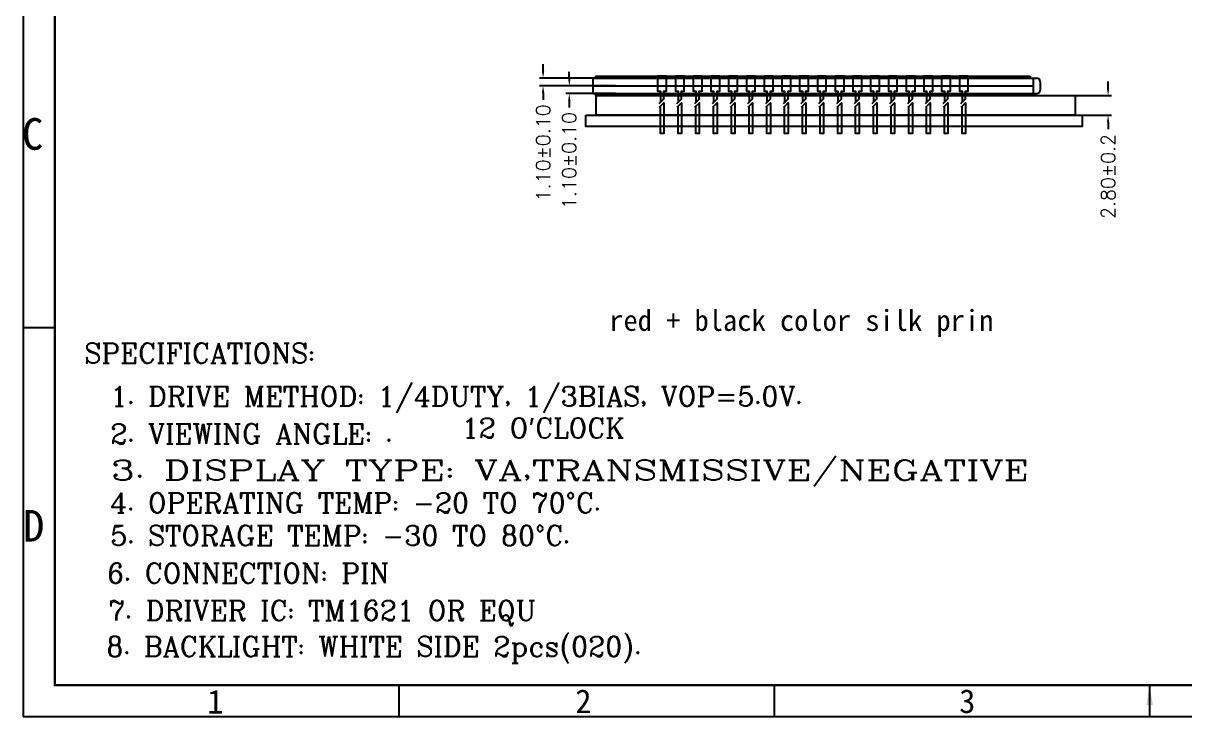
# Model space of a CAD drawing. Header units: millimetres. Extents: x -302 to 649, y -276 to -53.
# Drawn here: x -302.5 to -136.3, y -275.6 to -176.4 of the extents above; entities that cross this region are included whole.
import ezdxf
from ezdxf.enums import TextEntityAlignment as Align

# ---------------------------------------------------------------- set-up
doc = ezdxf.new("R2010")
doc.units = ezdxf.units.MM
doc.header["$LTSCALE"] = 5
doc.header["$MEASUREMENT"] = 0
doc.header["$PDMODE"] = 35
doc.layers.add('dim', color=3, linetype='Continuous')
doc.layers.add('LED', color=2, linetype='Continuous')
doc.styles.add('romans', font='romans.shx')
doc.styles.get("Standard").update_dxf_attribs({"font": ''})
doc.styles.add('style4', font='romanc.shx')
doc.styles.get('Standard').set_extended_font_data('KaiTi_GB2312')
doc.dimstyles.new('LCDDIM', dxfattribs={"dimtxt": 2, "dimasz": 1, "dimexe": 0.5, "dimexo": 0.5, "dimgap": 0.1, "dimtad": 0, "dimzin": 0, "dimdsep": 46, "dimtxsty": 'romans', "dimcen": 2.5, "dimclrd": 256, "dimclre": 256, "dimclrt": 256, "dimazin": 3, "dimtfac": 1, "dimtofl": 0, "dimtmove": 0, "dimatfit": 0, "dimfxl": 1, "dimlwd": -1, "dimlwe": -1, "dimarcsym": 0})

# ---------------------------------------------------------------- blocks, each defined once
blk = doc.blocks.new('*D26')
at = {"layer": 'Defpoints', "color": 0}
for p in [(-153.48, -186.75, -60), (-153.48, -189.55, -60), (-147.26, -189.55)]:
    blk.add_point(p, dxfattribs=at)
at = {"layer": 'dim'}
for p, q in [((-147.26, -185.75), (-147.26, -184.75)), ((-152.98, -186.75), (-146.76, -186.75)), ((-152.98, -189.55), (-146.76, -189.55)), ((-147.26, -190.55), (-147.26, -191.55))]:
    blk.add_line(p, q, dxfattribs=at)
for points in [[(-147.43, -185.75), (-147.1, -185.75), (-147.26, -186.75)], [(-147.43, -190.55), (-147.1, -190.55), (-147.26, -189.55)]]:
    blk.add_solid(points, dxfattribs=at)
at = {"layer": 'dim', "insert": (-147.26, -198.32), "char_height": 2, "attachment_point": 5, "rotation": 90, "style": 'romans'}
blk.add_mtext('2.80%%P0.2', dxfattribs=at)
blk = doc.blocks.new('*D27')
at = {"layer": 'Defpoints', "color": 0}
for p in [(-224.36, -185.35), (-217.26, -185.35), (-217.26, -186.45)]:
    blk.add_point(p, dxfattribs=at)
at = {"layer": 'dim'}
for p, q in [((-224.36, -184.35), (-224.36, -183.35)), ((-217.76, -185.35), (-224.86, -185.35)), ((-217.76, -186.45), (-224.86, -186.45)), ((-224.36, -187.45), (-224.36, -188.45))]:
    blk.add_line(p, q, dxfattribs=at)
for points in [[(-224.52, -184.35), (-224.19, -184.35), (-224.36, -185.35)], [(-224.52, -187.45), (-224.19, -187.45), (-224.36, -186.45)]]:
    blk.add_solid(points, dxfattribs=at)
at = {"layer": 'dim', "insert": (-224.36, -196.03), "char_height": 2, "attachment_point": 5, "rotation": 90, "style": 'romans'}
blk.add_mtext('1.10%%p0.10', dxfattribs=at)
blk = doc.blocks.new('*D28')
at = {"layer": 'Defpoints', "color": 0}
for p in [(-228.11, -184.25), (-218.96, -184.25), (-218.96, -185.35)]:
    blk.add_point(p, dxfattribs=at)
at = {"layer": 'dim'}
for p, q in [((-228.11, -183.25), (-228.11, -182.25)), ((-219.46, -184.25), (-228.61, -184.25)), ((-219.46, -185.35), (-228.61, -185.35)), ((-228.11, -186.35), (-228.11, -187.35))]:
    blk.add_line(p, q, dxfattribs=at)
for points in [[(-228.27, -183.25), (-227.94, -183.25), (-228.11, -184.25)], [(-228.27, -186.35), (-227.94, -186.35), (-228.11, -185.35)]]:
    blk.add_solid(points, dxfattribs=at)
at = {"layer": 'dim', "insert": (-228.11, -194.93), "char_height": 2, "attachment_point": 5, "rotation": 90, "style": 'romans'}
blk.add_mtext('1.10%%p0.10', dxfattribs=at)

msp = doc.modelspace()

# ---------------------------------------------------------------- linework, layer by layer
for p, q in [((-302.49, -52.812), (-302.49, -275.636)), ((-220.588, -186.752), (-158.388, -186.752)), ((-302.49, -219.93), (-297.966, -219.93)), ((-248.764, -271.111), (-248.764, -275.636)), ((-195.038, -271.111), (-195.038, -275.636)), ((-141.311, -271.111), (-141.311, -275.636)), ((19.868, -275.636), (-302.49, -275.636))]:
    msp.add_line(p, q)
at = {"color": 0}
for p, q in [((-220.988, -184.252), (-157.488, -184.252)), ((-220.988, -184.252), (-220.988, -186.452)), ((-220.588, -183.952), (-158.388, -183.952)), ((-220.588, -183.952), (-220.588, -184.252)), ((-158.388, -183.952), (-158.388, -184.252)), ((-157.988, -184.252), (-157.988, -186.452)), ((-220.988, -185.352), (-157.988, -185.352)), ((-156.988, -184.752), (-156.988, -185.952)), ((-220.988, -186.452), (-157.488, -186.452)), ((-220.588, -186.452), (-220.588, -186.752)), ((-211.494, -187.895, 60), (-210.732, -187.134, 60)), ((-211.449, -188.416, 60), (-210.729, -187.696, 60)), ((-208.954, -187.895, 60), (-208.192, -187.134, 60)), ((-208.909, -188.416, 60), (-208.189, -187.696, 60)), ((-206.414, -187.895, 60), (-205.652, -187.134, 60)), ((-206.369, -188.416, 60), (-205.649, -187.696, 60)), ((-203.874, -187.895, 60), (-203.112, -187.134, 60)), ((-203.829, -188.416, 60), (-203.109, -187.696, 60)), ((-201.334, -187.895, 60), (-200.572, -187.134, 60)), ((-201.289, -188.416, 60), (-200.569, -187.696, 60)), ((-198.794, -187.895, 60), (-198.032, -187.134, 60)), ((-198.749, -188.416, 60), (-198.029, -187.696, 60)), ((-196.254, -187.895, 60), (-195.492, -187.134, 60)), ((-196.209, -188.416, 60), (-195.489, -187.696, 60)), ((-193.714, -187.895, 60), (-192.952, -187.134, 60)), ((-193.669, -188.416, 60), (-192.949, -187.696, 60)), ((-191.174, -187.895, 60), (-190.412, -187.134, 60)), ((-191.129, -188.416, 60), (-190.409, -187.696, 60)), ((-188.634, -187.895, 60), (-187.872, -187.134, 60)), ((-188.589, -188.416, 60), (-187.869, -187.696, 60)), ((-186.094, -187.895, 60), (-185.332, -187.134, 60)), ((-186.049, -188.416, 60), (-185.329, -187.696, 60)), ((-183.554, -187.895, 60), (-182.792, -187.134, 60)), ((-183.509, -188.416, 60), (-182.789, -187.696, 60)), ((-181.014, -187.895, 60), (-180.252, -187.134, 60)), ((-180.969, -188.416, 60), (-180.249, -187.696, 60)), ((-178.474, -187.895, 60), (-177.712, -187.134, 60)), ((-178.429, -188.416, 60), (-177.709, -187.696, 60)), ((-175.934, -187.895, 60), (-175.172, -187.134, 60)), ((-175.889, -188.416, 60), (-175.169, -187.696, 60)), ((-173.394, -187.895, 60), (-172.632, -187.134, 60)), ((-173.349, -188.416, 60), (-172.629, -187.696, 60)), ((-170.854, -187.895, 60), (-170.092, -187.134, 60)), ((-170.809, -188.416, 60), (-170.089, -187.696, 60)), ((-168.314, -187.895, 60), (-167.552, -187.134, 60)), ((-168.269, -188.416, 60), (-167.549, -187.696, 60)), ((-158.388, -186.452), (-158.388, -186.752))]:
    msp.add_line(p, q, dxfattribs=at)
at = {"const_width": 0.339}
msp.add_lwpolyline([(15.344, -271.111), (15.344, -57.337), (-297.966, -57.337), (-297.966, -271.111)], close=True, dxfattribs=at)
at = {"color": 0, "elevation": 60}
for points in [[(-210.828, -187.229), (-210.828, -186.096), (-210.443, -186.096), (-210.443, -183.952), (-211.713, -183.952), (-211.713, -186.096), (-211.328, -186.096), (-211.328, -187.729)], [(-208.288, -187.229), (-208.288, -186.096), (-207.903, -186.096), (-207.903, -183.952), (-209.173, -183.952), (-209.173, -186.096), (-208.788, -186.096), (-208.788, -187.729)], [(-205.748, -187.229), (-205.748, -186.096), (-205.363, -186.096), (-205.363, -183.952), (-206.633, -183.952), (-206.633, -186.096), (-206.248, -186.096), (-206.248, -187.729)], [(-203.208, -187.229), (-203.208, -186.096), (-202.823, -186.096), (-202.823, -183.952), (-204.093, -183.952), (-204.093, -186.096), (-203.708, -186.096), (-203.708, -187.729)], [(-200.668, -187.229), (-200.668, -186.096), (-200.283, -186.096), (-200.283, -183.952), (-201.553, -183.952), (-201.553, -186.096), (-201.168, -186.096), (-201.168, -187.729)], [(-198.128, -187.229), (-198.128, -186.096), (-197.743, -186.096), (-197.743, -183.952), (-199.013, -183.952), (-199.013, -186.096), (-198.628, -186.096), (-198.628, -187.729)], [(-195.588, -187.229), (-195.588, -186.096), (-195.203, -186.096), (-195.203, -183.952), (-196.473, -183.952), (-196.473, -186.096), (-196.088, -186.096), (-196.088, -187.729)], [(-193.048, -187.229), (-193.048, -186.096), (-192.663, -186.096), (-192.663, -183.952), (-193.933, -183.952), (-193.933, -186.096), (-193.548, -186.096), (-193.548, -187.729)], [(-190.508, -187.229), (-190.508, -186.096), (-190.123, -186.096), (-190.123, -183.952), (-191.393, -183.952), (-191.393, -186.096), (-191.008, -186.096), (-191.008, -187.729)], [(-187.968, -187.229), (-187.968, -186.096), (-187.583, -186.096), (-187.583, -183.952), (-188.853, -183.952), (-188.853, -186.096), (-188.468, -186.096), (-188.468, -187.729)], [(-185.428, -187.229), (-185.428, -186.096), (-185.043, -186.096), (-185.043, -183.952), (-186.313, -183.952), (-186.313, -186.096), (-185.928, -186.096), (-185.928, -187.729)], [(-182.888, -187.229), (-182.888, -186.096), (-182.503, -186.096), (-182.503, -183.952), (-183.773, -183.952), (-183.773, -186.096), (-183.388, -186.096), (-183.388, -187.729)], [(-180.348, -187.229), (-180.348, -186.096), (-179.963, -186.096), (-179.963, -183.952), (-181.233, -183.952), (-181.233, -186.096), (-180.848, -186.096), (-180.848, -187.729)], [(-177.808, -187.229), (-177.808, -186.096), (-177.423, -186.096), (-177.423, -183.952), (-178.693, -183.952), (-178.693, -186.096), (-178.308, -186.096), (-178.308, -187.729)], [(-175.268, -187.229), (-175.268, -186.096), (-174.883, -186.096), (-174.883, -183.952), (-176.153, -183.952), (-176.153, -186.096), (-175.768, -186.096), (-175.768, -187.729)], [(-172.728, -187.229), (-172.728, -186.096), (-172.343, -186.096), (-172.343, -183.952), (-173.613, -183.952), (-173.613, -186.096), (-173.228, -186.096), (-173.228, -187.729)], [(-170.188, -187.229), (-170.188, -186.096), (-169.803, -186.096), (-169.803, -183.952), (-171.073, -183.952), (-171.073, -186.096), (-170.688, -186.096), (-170.688, -187.729)], [(-167.648, -187.229), (-167.648, -186.096), (-167.263, -186.096), (-167.263, -183.952), (-168.533, -183.952), (-168.533, -186.096), (-168.148, -186.096), (-168.148, -187.729)], [(-210.828, -187.795), (-210.828, -192.17), (-211.328, -192.17), (-211.328, -188.295)], [(-208.288, -187.795), (-208.288, -192.17), (-208.788, -192.17), (-208.788, -188.295)], [(-205.748, -187.795), (-205.748, -192.17), (-206.248, -192.17), (-206.248, -188.295)], [(-203.208, -187.795), (-203.208, -192.17), (-203.708, -192.17), (-203.708, -188.295)], [(-200.668, -187.795), (-200.668, -192.17), (-201.168, -192.17), (-201.168, -188.295)], [(-198.128, -187.795), (-198.128, -192.17), (-198.628, -192.17), (-198.628, -188.295)], [(-195.588, -187.795), (-195.588, -192.17), (-196.088, -192.17), (-196.088, -188.295)], [(-193.048, -187.795), (-193.048, -192.17), (-193.548, -192.17), (-193.548, -188.295)], [(-190.508, -187.795), (-190.508, -192.17), (-191.008, -192.17), (-191.008, -188.295)], [(-187.968, -187.795), (-187.968, -192.17), (-188.468, -192.17), (-188.468, -188.295)], [(-185.428, -187.795), (-185.428, -192.17), (-185.928, -192.17), (-185.928, -188.295)], [(-182.888, -187.795), (-182.888, -192.17), (-183.388, -192.17), (-183.388, -188.295)], [(-180.348, -187.795), (-180.348, -192.17), (-180.848, -192.17), (-180.848, -188.295)], [(-177.808, -187.795), (-177.808, -192.17), (-178.308, -192.17), (-178.308, -188.295)], [(-175.268, -187.795), (-175.268, -192.17), (-175.768, -192.17), (-175.768, -188.295)], [(-172.728, -187.795), (-172.728, -192.17), (-173.228, -192.17), (-173.228, -188.295)], [(-170.188, -187.795), (-170.188, -192.17), (-170.688, -192.17), (-170.688, -188.295)], [(-167.648, -187.795), (-167.648, -192.17), (-168.148, -192.17), (-168.148, -188.295)]]:
    msp.add_lwpolyline(points, dxfattribs=at)
at = {"color": 1}
msp.add_lwpolyline([(-221.988, -189.552), (-150.988, -189.552), (-150.988, -191.152), (-221.988, -191.152)], close=True, dxfattribs=at)
at = {"color": 0}
for centre, start, end in [((-157.488, -184.752), 360, 90), ((-157.488, -185.952), 270, 360)]:
    msp.add_arc(centre, 0.5, start, end, dxfattribs=at)
at = {"color": 0, "linetype": 'ByBlock'}
msp.add_solid([(-141.782, -273.939), (-140.84, -273.939), (-141.311, -271.111)], dxfattribs=at)
at = {"layer": 'LED'}
msp.add_lwpolyline([(-151.988, -186.752), (-151.988, -189.552), (-220.488, -189.552), (-220.488, -186.752)], close=True, dxfattribs=at)

# ---------------------------------------------------------------- texts
for s, height, p in [('C', 4.524, (-302.686, -194.49)), ('D', 4.524, (-302.538, -250.569)), ('1', 3.393, (-276.138, -275.17)), ('2', 3.393, (-223.492, -275.111)), ('3', 3.393, (-168.563, -275.102))]:
    msp.add_text(s, height=height).set_placement(p)
at = {"layer": 'dim', "style": 'style4'}
for s, p in [('SPECIFICATIONS:', (-293.761, -225.03)), ('1. DRIVE METHOD: 1/4DUTY, 1/3BIAS, VOP=5.0V.', (-290.021, -231.202)), ('2. VIEWING ANGLE: .', (-290.023, -236.582)), ('4. OPERATING TEMP: -20 TO 70%%DC.', (-290.04, -246.445)), ('5. STORAGE TEMP: -30 TO 80%%DC.', (-290.018, -251.14)), ('6. CONNECTION: PIN', (-290.487, -256.502)), ('7. DRIVER IC: TM1621 OR EQU ', (-290.346, -261.873, 60)), ('8. BACKLIGHT: WHITE SIDE 2pcs(020). ', (-290.607, -267))]:
    msp.add_text(s, height=2.85241, dxfattribs=at).set_placement(p)
at = {"layer": 'dim', "style": 'style4', "width": 1.241543}
msp.add_text('3. DISPLAY TYPE: VA,TRANSMISSIVE/NEGATIVE', height=2.85241, dxfattribs=at).set_placement((-289.957, -241.756), (-158.588, -241.756), align=Align.FIT)
at = {"layer": 'dim', "color": 1, "insert": (-220.679, -217.42, 60), "char_height": 2.9926, "width": 84.83446, "attachment_point": 1, "style": 'romans'}
msp.add_mtext('{\\fSimHei|b0|i0|c134|p2; red + black color silk prin}', dxfattribs=at)
at = {"layer": 'dim', "insert": (-239.754, -232.886), "char_height": 2.8524, "width": 47.18492, "attachment_point": 1, "style": 'style4'}
msp.add_mtext("12 O'CLOCK", dxfattribs=at)

# ---------------------------------------------------------------- dimensions: what is measured, and where the dimension line sits
at = {"layer": 'dim'}
for base, p1, p2, text, picture, middle in [((-228.107, -184.252), (-218.959, -185.352), (-218.959, -184.252), '<>%%p0.10', '*D28', (-228.107, -194.928)), ((-224.356, -185.352), (-217.259, -186.452), (-217.259, -185.352), '<>%%p0.10', '*D27', (-224.356, -196.028)), ((-147.264, -189.552, 60), (-153.481, -186.752), (-153.481, -189.552), '<>%%P0.2', '*D26', (-147.264, -198.319, 60))]:
    dim = msp.add_linear_dim(base=base, p1=p1, p2=p2, angle=90, text=text, dimstyle='LCDDIM', dxfattribs=at)
    dim.commit()
    dim.dimension.update_dxf_attribs({"geometry": picture, "text_midpoint": middle, "dimtype": 160})

doc.saveas('drawing.dxf')
